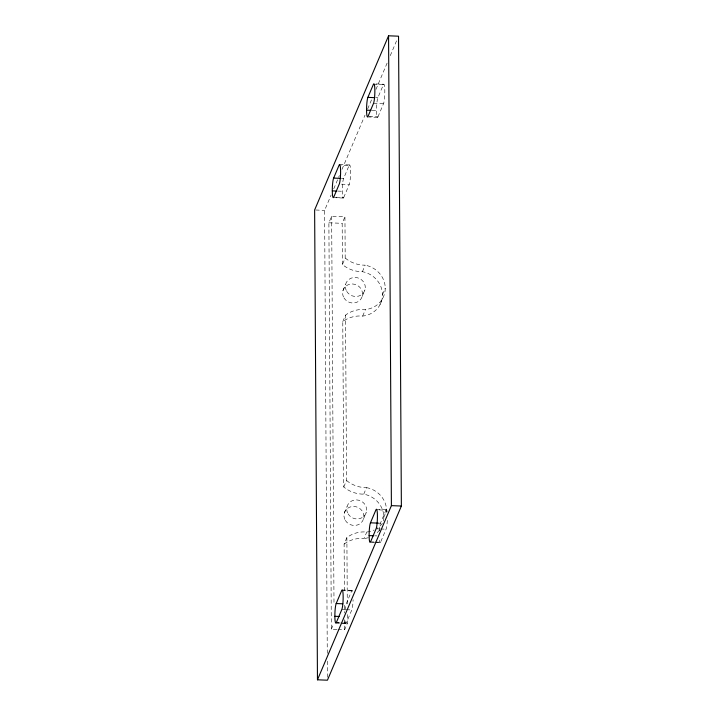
<?xml version="1.0" encoding="UTF-8"?>
<svg xmlns="http://www.w3.org/2000/svg" width="716" height="716" viewBox="0 0 716 716"><rect width="100%" height="100%" fill="white"/><g stroke="black" fill="none" stroke-linecap="round" stroke-linejoin="round"><path stroke-width="0.54" stroke-dasharray="3.58 2.69" d="M327.275 653.35L324.599 210.37L331.123 195.003M333.737 188.854L339.384 175.536M341.997 169.388L365.044 115.088M367.657 108.939L371.568 99.721M375.918 89.473L387.66 61.809M390.265 55.66L397.228 39.273M335.947 197.213L343.707 197.526A10.069 1.325 -87.7 0 1 342.266 191.27A10.069 1.325 -87.7 0 1 343.59 178.499L349.122 165.459L341.371 165.145M369.107 116.457L377.967 116.815A10.069 1.325 -87.7 0 1 376.526 110.559A10.069 1.325 -87.7 0 1 377.851 97.779L383.382 84.739L373.412 84.345M336.878 629.409L331.338 629.194L328.886 222.792L331.651 216.268L344.942 216.796L345.193 258.029L342.427 264.544A28.962 27.11 23 0 0 362.403 271.686A23.762 22.25 23 0 1 382.478 294.679A23.762 22.25 23 0 1 362.672 316.087A28.962 27.11 23 0 0 342.776 321.636L343.77 487.005A28.962 27.11 23 0 0 363.746 494.138A23.762 22.25 23 0 1 383.203 522.367M343.707 197.526L349.238 184.486A10.069 1.325 -87.7 0 0 350.563 171.715A10.069 1.325 -87.7 0 0 349.122 165.459M377.967 116.815L383.499 103.775A10.069 1.325 -87.7 0 0 384.823 90.995A10.069 1.325 -87.7 0 0 383.382 84.739M342.427 264.544L342.176 223.32L344.942 216.796M342.928 290.642L345.694 284.127M362.403 271.686L365.169 265.171A28.962 27.11 23 0 1 345.193 258.029M342.776 321.636L345.542 315.112A28.962 27.11 23 0 1 365.437 309.572A23.762 22.25 23 0 0 385.244 288.163A23.762 22.25 23 0 0 365.169 265.171M362.215 296.335L364.981 289.819M362.672 316.087L365.437 309.572M382.478 294.679L385.244 288.163M379.963 304.801L382.729 298.286M343.77 487.005L346.535 480.481L345.542 315.112M344.271 513.095L347.036 506.579M363.746 494.138L366.52 487.623A28.962 27.11 23 0 1 346.535 480.481M344.396 590.798L344.119 544.088L346.884 537.573A28.962 27.11 23 0 1 366.789 532.024A23.762 22.25 23 0 0 374.128 530.001M363.558 518.787L366.324 512.271M344.119 544.088A28.962 27.11 23 0 1 364.014 538.539L366.789 532.024M331.338 629.194L333.71 623.6M352.693 591.371A10.069 1.325 -87.7 0 0 351.69 590.897L346.159 603.937A10.069 1.325 -87.7 0 0 344.987 611.509M379.256 530.798A10.069 1.325 -87.7 0 1 380.42 523.217L385.96 510.177L378.2 509.864M383.821 517.14L386.586 510.615M344.056 622.875L346.275 622.965L351.807 609.925A10.069 1.325 -87.7 0 0 353.104 599.722M374.996 542.021L380.536 542.245L386.076 529.205A10.069 1.325 -87.7 0 0 387.338 519.879M337.988 629.453L344.638 629.722L347.403 623.197L347.341 613.191M375.99 83.915L383.749 84.219M375.632 97.698L377.851 97.779M373.528 103.373L383.499 103.775M372.096 110.38L376.526 110.559M367.639 116.932L377.609 117.334M339.518 164.537L349.489 164.94M341.371 178.409L343.59 178.499M341.487 184.173L349.238 184.486M337.836 191.091L342.266 191.27M333.379 197.643L343.349 198.046M315.738 210.012L324.599 210.37M328.886 222.792L342.176 223.32M376.348 509.255L386.318 509.658M378.209 523.128L380.42 523.217M376.106 528.802L379.426 528.936M380.536 528.981L386.076 529.205M374.665 535.81L376.885 535.899M370.566 541.842L373.886 541.976M371.318 542.406L374.638 542.54M375.748 542.585L380.178 542.764M342.087 589.975L352.057 590.378M341.72 590.494L351.69 590.897M341.836 609.522L345.166 609.656M346.267 609.701L351.807 609.925M336.305 622.562L339.626 622.696M335.213 622.714L339.644 622.893M340.753 622.938L347.403 623.197M335.947 623.081L345.918 623.484M346.884 537.573L347.287 604.295M344.486 605.253L344.53 613.039M344.575 619.716L344.638 629.722M331.651 216.268L334.005 604.805M327.328 661.181L327.427 677.962M346.275 622.965A10.069 1.325 -87.7 0 1 344.897 619.063M382.362 523.396A23.762 22.25 23 0 1 376.956 528.435M366.52 487.623A23.762 22.25 23 0 1 386.371 513.784M379.596 529.912A23.762 22.25 23 0 1 375.909 533.697M368.319 537.671A23.762 22.25 23 0 1 364.014 538.539M385.96 510.177A10.069 1.325 -87.7 0 1 387.186 512.11M380.536 542.245A10.069 1.325 -87.7 0 1 379.31 540.312M346.732 291.385A10.069 9.424 23 0 0 363.996 292.074A10.069 9.424 23 0 0 355.279 277.459A10.069 9.424 23 0 0 346.732 291.385M343.966 297.901A10.069 9.424 23 0 0 361.231 298.59A10.069 9.424 23 0 0 352.514 283.975A10.069 9.424 23 0 0 343.966 297.901M345.309 520.353A10.069 9.424 23 0 0 362.573 521.042A10.069 9.424 23 0 0 353.856 506.427A10.069 9.424 23 0 0 345.309 520.353M348.074 513.837A10.069 9.424 23 0 0 365.348 514.527A10.069 9.424 23 0 0 356.622 499.911A10.069 9.424 23 0 0 348.074 513.837"/><path stroke-width="1.07" d="M388.564 35.8L314.628 209.967L317.465 679.806L327.436 680.2L401.372 506.033L398.535 36.194L388.564 35.8L391.401 505.63L317.465 679.806M333.62 178.096L339.151 165.056A10.069 1.325 -87.7 0 1 340.601 171.312A10.069 1.325 -87.7 0 1 339.268 184.084L333.737 197.124A10.069 1.325 -87.7 0 1 332.296 190.877A10.069 1.325 -87.7 0 1 333.62 178.096L340.27 178.365M367.881 97.385L373.412 84.345A10.069 1.325 -87.7 0 1 374.862 90.601A10.069 1.325 -87.7 0 1 373.528 103.373L367.997 116.413A10.069 1.325 -87.7 0 1 366.556 110.157A10.069 1.325 -87.7 0 1 367.881 97.385L374.531 97.653M336.189 603.534L341.72 590.494A10.069 1.325 -87.7 0 1 343.161 596.75A10.069 1.325 -87.7 0 1 341.836 609.522L336.305 622.562A10.069 1.325 -87.7 0 1 334.864 616.306A10.069 1.325 -87.7 0 1 336.189 603.534L342.839 603.803M370.449 522.814L375.99 509.774A10.069 1.325 -87.7 0 1 377.43 516.03A10.069 1.325 -87.7 0 1 376.106 528.802L370.566 541.842A10.069 1.325 -87.7 0 1 369.125 535.595A10.069 1.325 -87.7 0 1 370.449 522.814L378.209 523.128M366.556 110.157L370.986 110.336M332.296 190.877L336.726 191.047M391.401 505.63L401.372 506.033M369.125 535.595L373.555 535.765M334.864 616.306L339.295 616.485"/></g></svg>
